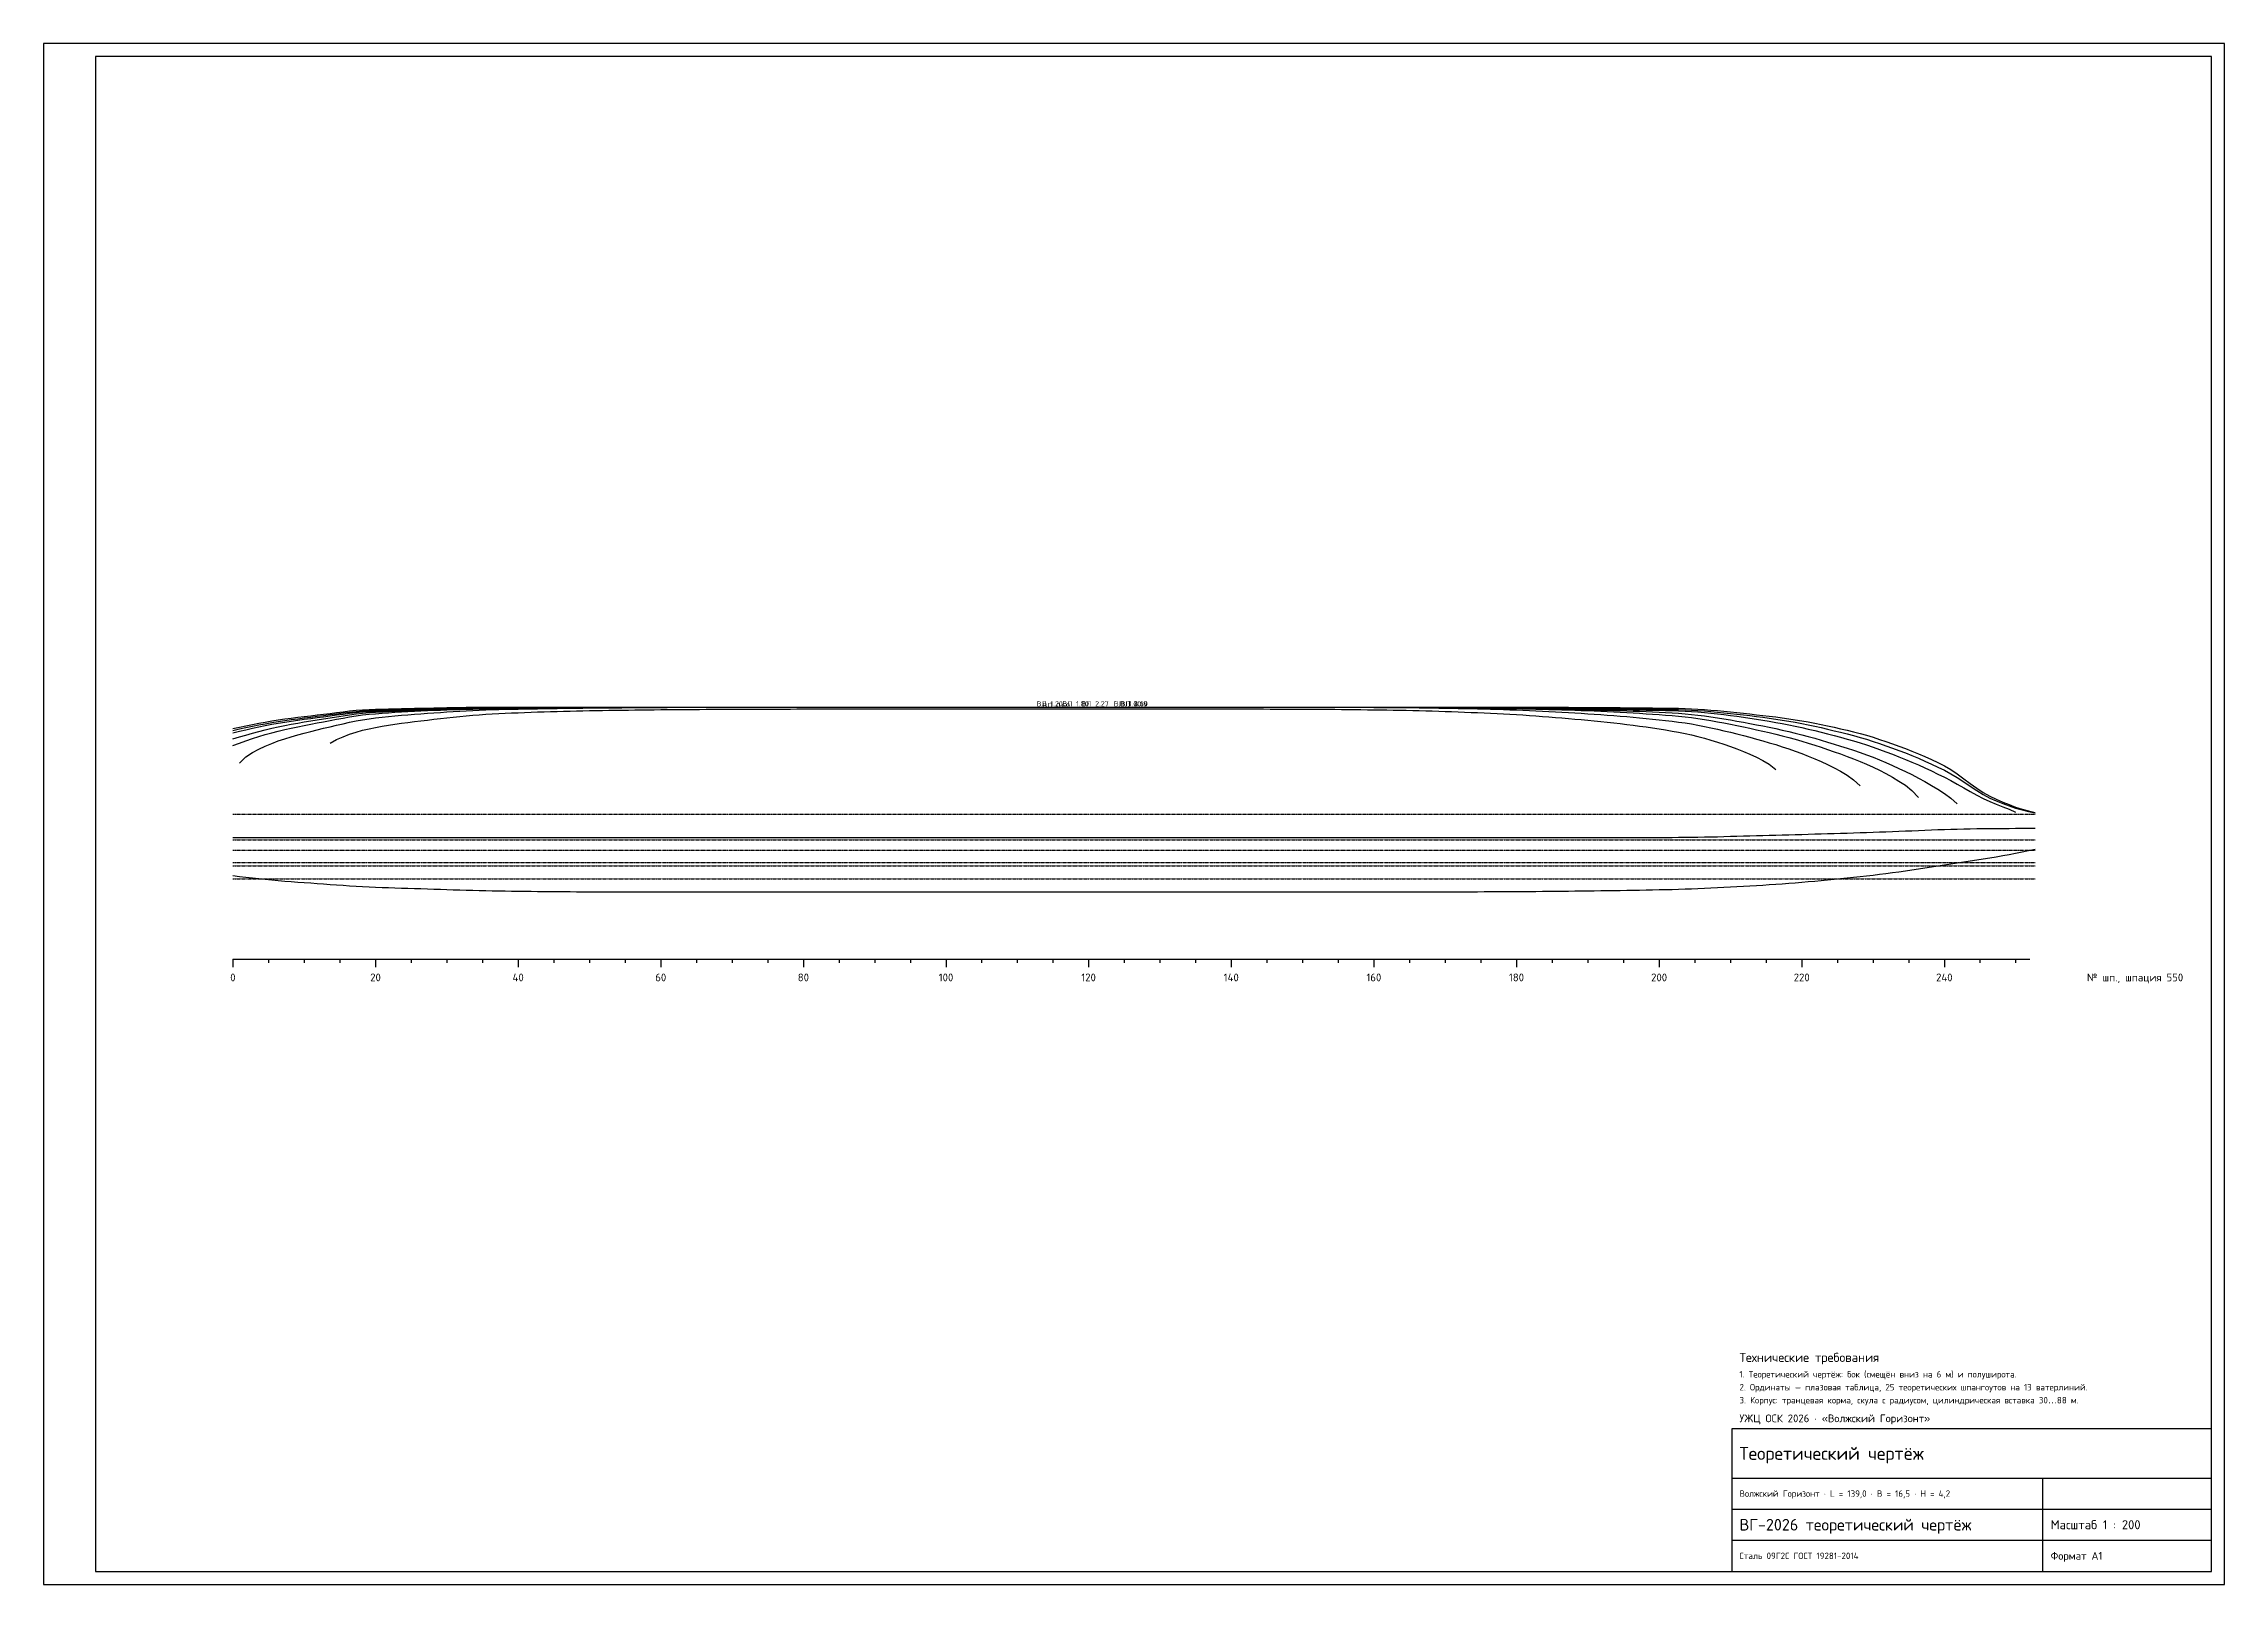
# Model space of a CAD drawing. Header units: millimetres. Extents: x -14600 to 153600, y -59400 to 59400.
import ezdxf
from ezdxf.enums import TextEntityAlignment as Align

# ---------------------------------------------------------------- set-up
doc = ezdxf.new("R2010")
doc.units = ezdxf.units.MM
doc.linetypes.add('CENTER', pattern=[5.08, 3.175, -0.635, 0.635, -0.635])
for name, color, linetype in [('00_РАМКА', 7, 'CONTINUOUS'), ('01_ОБШИВКА', 7, 'CONTINUOUS'), ('07_ОСИ', 2, 'CENTER'), ('08_ТЕКСТ', 7, 'CONTINUOUS'), ('09_РАЗМЕРЫ', 6, 'CONTINUOUS')]:
    doc.layers.add(name, color=color, linetype=linetype)
doc.styles.add('ГОСТ', font='ISOCPEUR.TTF')

msp = doc.modelspace()

# ---------------------------------------------------------------- linework, layer by layer
at = {"layer": '00_РАМКА'}
for p, q in [((115600, -51200), (152600, -51200)), ((139600, -58400), (139600, -51200)), ((115600, -53600), (152600, -53600)), ((115600, -56000), (152600, -56000))]:
    msp.add_line(p, q, dxfattribs=at)
for points in [[(-14600, -59400), (153600, -59400), (153600, 59400), (-14600, 59400)], [(-10600, -58400), (152600, -58400), (152600, 58400), (-10600, 58400)], [(115600, -58400), (152600, -58400), (152600, -47400), (115600, -47400)]]:
    msp.add_lwpolyline(points, close=True, dxfattribs=at)
at = {"layer": '01_ОБШИВКА'}
for points in [[(0, 5269), (500, 5462), (1000, 5642), (1500, 5811), (2000, 5971), (2500, 6120), (3000, 6259), (3500, 6389), (4000, 6510), (4500, 6623), (5000, 6730), (5500, 6832), (6000, 6930), (6500, 7025), (7000, 7118), (7500, 7212), (8000, 7308), (8500, 7402), (9000, 7491), (9500, 7571), (10000, 7639), (10500, 7692), (11000, 7736), (11500, 7777), (12000, 7813), (12500, 7846), (13000, 7876), (13500, 7904), (14000, 7928), (14500, 7952), (15000, 7974), (15500, 7994), (16000, 8013), (16500, 8030), (17000, 8046), (17500, 8060), (18000, 8074), (18500, 8086), (19000, 8098), (19500, 8108), (20000, 8117), (20500, 8124), (21000, 8130), (21500, 8135), (22000, 8140), (22500, 8146), (23000, 8151), (23500, 8156), (24000, 8161), (24500, 8166), (25000, 8171), (25500, 8175), (26000, 8180), (26500, 8184), (27000, 8188), (27500, 8192), (28000, 8195), (28500, 8199), (29000, 8202), (29500, 8206), (30000, 8209), (30500, 8212), (31000, 8215), (31500, 8218), (32000, 8221), (32500, 8224), (33000, 8226), (33500, 8228), (34000, 8230), (34500, 8232), (35000, 8234), (35500, 8235), (36000, 8237), (36500, 8238), (37000, 8239), (37500, 8241), (38000, 8242), (38500, 8243), (39000, 8244), (39500, 8245), (40000, 8246), (40500, 8246), (41000, 8247), (41500, 8247), (42000, 8248), (42500, 8248), (43000, 8248), (43500, 8249), (44000, 8249), (44500, 8249), (45000, 8249), (45500, 8249), (46000, 8250), (46500, 8250), (47000, 8250), (47500, 8250), (48000, 8250), (48500, 8250), (49000, 8250), (49500, 8250), (50000, 8250), (50500, 8250), (51000, 8250), (51500, 8250), (52000, 8250), (52500, 8250), (53000, 8250), (53500, 8250), (54000, 8250), (54500, 8250), (55000, 8250), (55500, 8250), (56000, 8250), (56500, 8250), (57000, 8250), (57500, 8250), (58000, 8250), (58500, 8250), (59000, 8250), (59500, 8250), (60000, 8250), (60500, 8250), (61000, 8250), (61500, 8250), (62000, 8250), (62500, 8250), (63000, 8250), (63500, 8250), (64000, 8250), (64500, 8250), (65000, 8250), (65500, 8250), (66000, 8250), (66500, 8250), (67000, 8250), (67500, 8250), (68000, 8250), (68500, 8250), (69000, 8250), (69500, 8250), (70000, 8250), (70500, 8250), (71000, 8250), (71500, 8250), (72000, 8250), (72500, 8250), (73000, 8250), (73500, 8250), (74000, 8250), (74500, 8250), (75000, 8250), (75500, 8250), (76000, 8250), (76500, 8250), (77000, 8250), (77500, 8250), (78000, 8250), (78500, 8249), (79000, 8249), (79500, 8249), (80000, 8248), (80500, 8248), (81000, 8248), (81500, 8247), (82000, 8247), (82500, 8246), (83000, 8245), (83500, 8245), (84000, 8244), (84500, 8243), (85000, 8242), (85500, 8240), (86000, 8239), (86500, 8237), (87000, 8235), (87500, 8233), (88000, 8230), (88500, 8228), (89000, 8225), (89500, 8223), (90000, 8220), (90500, 8217), (91000, 8214), (91500, 8211), (92000, 8207), (92500, 8203), (93000, 8198), (93500, 8193), (94000, 8188), (94500, 8183), (95000, 8177), (95500, 8172), (96000, 8166), (96500, 8160), (97000, 8154), (97500, 8147), (98000, 8140), (98500, 8132), (99000, 8123), (99500, 8113), (100000, 8103), (100500, 8092), (101000, 8080), (101500, 8067), (102000, 8053), (102500, 8038), (103000, 8023), (103500, 8006), (104000, 7988), (104500, 7970), (105000, 7950), (105500, 7929), (106000, 7906), (106500, 7882), (107000, 7856), (107500, 7829), (108000, 7800), (108500, 7769), (109000, 7736), (109500, 7702), (110000, 7666), (110500, 7627), (111000, 7587), (111500, 7542), (112000, 7490), (112500, 7429), (113000, 7360), (113500, 7284), (114000, 7202), (114500, 7113), (115000, 7020), (115500, 6921), (116000, 6819), (116500, 6714), (117000, 6606), (117500, 6496), (118000, 6385), (118500, 6272), (119000, 6153), (119500, 6028), (120000, 5896), (120500, 5758), (121000, 5614), (121500, 5464), (122000, 5308), (122500, 5146), (123000, 4978), (123500, 4806), (124000, 4627), (124500, 4444), (125000, 4255), (125500, 4057), (126000, 3844), (126500, 3616), (127000, 3373), (127500, 3115), (128000, 2839), (128500, 2543), (129000, 2214), (129500, 1821), (130000, 1273)], [(0, 5783), (500, 5941), (1000, 6090), (1500, 6232), (2000, 6366), (2500, 6492), (3000, 6610), (3500, 6720), (4000, 6823), (4500, 6919), (5000, 7010), (5500, 7096), (6000, 7179), (6500, 7259), (7000, 7338), (7500, 7419), (8000, 7501), (8500, 7582), (9000, 7657), (9500, 7724), (10000, 7780), (10500, 7819), (11000, 7851), (11500, 7878), (12000, 7903), (12500, 7926), (13000, 7947), (13500, 7967), (14000, 7984), (14500, 8000), (15000, 8017), (15500, 8033), (16000, 8048), (16500, 8063), (17000, 8077), (17500, 8091), (18000, 8103), (18500, 8115), (19000, 8125), (19500, 8134), (20000, 8142), (20500, 8148), (21000, 8153), (21500, 8157), (22000, 8162), (22500, 8166), (23000, 8170), (23500, 8174), (24000, 8178), (24500, 8182), (25000, 8186), (25500, 8190), (26000, 8193), (26500, 8197), (27000, 8200), (27500, 8203), (28000, 8206), (28500, 8209), (29000, 8211), (29500, 8214), (30000, 8217), (30500, 8219), (31000, 8222), (31500, 8224), (32000, 8227), (32500, 8229), (33000, 8231), (33500, 8232), (34000, 8234), (34500, 8236), (35000, 8237), (35500, 8238), (36000, 8239), (36500, 8240), (37000, 8241), (37500, 8242), (38000, 8243), (38500, 8244), (39000, 8245), (39500, 8246), (40000, 8246), (40500, 8247), (41000, 8248), (41500, 8248), (42000, 8248), (42500, 8248), (43000, 8249), (43500, 8249), (44000, 8249), (44500, 8249), (45000, 8249), (45500, 8250), (46000, 8250), (46500, 8250), (47000, 8250), (47500, 8250), (48000, 8250), (48500, 8250), (49000, 8250), (49500, 8250), (50000, 8250), (50500, 8250), (51000, 8250), (51500, 8250), (52000, 8250), (52500, 8250), (53000, 8250), (53500, 8250), (54000, 8250), (54500, 8250), (55000, 8250), (55500, 8250), (56000, 8250), (56500, 8250), (57000, 8250), (57500, 8250), (58000, 8250), (58500, 8250), (59000, 8250), (59500, 8250), (60000, 8250), (60500, 8250), (61000, 8250), (61500, 8250), (62000, 8250), (62500, 8250), (63000, 8250), (63500, 8250), (64000, 8250), (64500, 8250), (65000, 8250), (65500, 8250), (66000, 8250), (66500, 8250), (67000, 8250), (67500, 8250), (68000, 8250), (68500, 8250), (69000, 8250), (69500, 8250), (70000, 8250), (70500, 8250), (71000, 8250), (71500, 8250), (72000, 8250), (72500, 8250), (73000, 8250), (73500, 8250), (74000, 8250), (74500, 8250), (75000, 8250), (75500, 8250), (76000, 8250), (76500, 8250), (77000, 8250), (77500, 8250), (78000, 8250), (78500, 8250), (79000, 8249), (79500, 8249), (80000, 8249), (80500, 8248), (81000, 8248), (81500, 8248), (82000, 8247), (82500, 8247), (83000, 8246), (83500, 8246), (84000, 8245), (84500, 8244), (85000, 8243), (85500, 8242), (86000, 8241), (86500, 8239), (87000, 8238), (87500, 8236), (88000, 8234), (88500, 8232), (89000, 8230), (89500, 8228), (90000, 8226), (90500, 8224), (91000, 8221), (91500, 8218), (92000, 8215), (92500, 8212), (93000, 8208), (93500, 8204), (94000, 8200), (94500, 8196), (95000, 8192), (95500, 8187), (96000, 8182), (96500, 8177), (97000, 8172), (97500, 8167), (98000, 8161), (98500, 8155), (99000, 8147), (99500, 8139), (100000, 8130), (100500, 8121), (101000, 8111), (101500, 8101), (102000, 8090), (102500, 8079), (103000, 8068), (103500, 8057), (104000, 8046), (104500, 8035), (105000, 8023), (105500, 8011), (106000, 7999), (106500, 7986), (107000, 7971), (107500, 7955), (108000, 7938), (108500, 7919), (109000, 7898), (109500, 7876), (110000, 7852), (110500, 7826), (111000, 7798), (111500, 7766), (112000, 7726), (112500, 7678), (113000, 7623), (113500, 7560), (114000, 7491), (114500, 7417), (115000, 7337), (115500, 7252), (116000, 7164), (116500, 7073), (117000, 6979), (117500, 6883), (118000, 6787), (118500, 6689), (119000, 6584), (119500, 6474), (120000, 6358), (120500, 6236), (121000, 6109), (121500, 5976), (122000, 5839), (122500, 5696), (123000, 5549), (123500, 5397), (124000, 5241), (124500, 5082), (125000, 4918), (125500, 4748), (126000, 4567), (126500, 4374), (127000, 4172), (127500, 3961), (128000, 3743), (128500, 3519), (129000, 3286), (129500, 3038), (130000, 2775), (130500, 2499), (131000, 2209), (131500, 1905), (132000, 1584), (132500, 1228), (133000, 776)], [(0, 6253), (500, 6379), (1000, 6500), (1500, 6614), (2000, 6722), (2500, 6823), (3000, 6917), (3500, 7004), (4000, 7085), (4500, 7160), (5000, 7232), (5500, 7301), (6000, 7368), (6500, 7433), (7000, 7498), (7500, 7566), (8000, 7637), (8500, 7708), (9000, 7774), (9500, 7832), (10000, 7880), (10500, 7913), (11000, 7938), (11500, 7961), (12000, 7982), (12500, 8000), (13000, 8017), (13500, 8033), (14000, 8047), (14500, 8061), (15000, 8075), (15500, 8089), (16000, 8102), (16500, 8115), (17000, 8127), (17500, 8139), (18000, 8150), (18500, 8160), (19000, 8168), (19500, 8176), (20000, 8182), (20500, 8187), (21000, 8190), (21500, 8192), (22000, 8195), (22500, 8198), (23000, 8200), (23500, 8203), (24000, 8205), (24500, 8208), (25000, 8210), (25500, 8213), (26000, 8215), (26500, 8217), (27000, 8219), (27500, 8221), (28000, 8223), (28500, 8224), (29000, 8226), (29500, 8228), (30000, 8229), (30500, 8231), (31000, 8233), (31500, 8234), (32000, 8235), (32500, 8237), (33000, 8238), (33500, 8239), (34000, 8240), (34500, 8241), (35000, 8242), (35500, 8243), (36000, 8243), (36500, 8244), (37000, 8245), (37500, 8245), (38000, 8246), (38500, 8246), (39000, 8247), (39500, 8247), (40000, 8248), (40500, 8248), (41000, 8248), (41500, 8249), (42000, 8249), (42500, 8249), (43000, 8249), (43500, 8249), (44000, 8249), (44500, 8249), (45000, 8250), (45500, 8250), (46000, 8250), (46500, 8250), (47000, 8250), (47500, 8250), (48000, 8250), (48500, 8250), (49000, 8250), (49500, 8250), (50000, 8250), (50500, 8250), (51000, 8250), (51500, 8250), (52000, 8250), (52500, 8250), (53000, 8250), (53500, 8250), (54000, 8250), (54500, 8250), (55000, 8250), (55500, 8250), (56000, 8250), (56500, 8250), (57000, 8250), (57500, 8250), (58000, 8250), (58500, 8250), (59000, 8250), (59500, 8250), (60000, 8250), (60500, 8250), (61000, 8250), (61500, 8250), (62000, 8250), (62500, 8250), (63000, 8250), (63500, 8250), (64000, 8250), (64500, 8250), (65000, 8250), (65500, 8250), (66000, 8250), (66500, 8250), (67000, 8250), (67500, 8250), (68000, 8250), (68500, 8250), (69000, 8250), (69500, 8250), (70000, 8250), (70500, 8250), (71000, 8250), (71500, 8250), (72000, 8250), (72500, 8250), (73000, 8250), (73500, 8250), (74000, 8250), (74500, 8250), (75000, 8250), (75500, 8250), (76000, 8250), (76500, 8250), (77000, 8250), (77500, 8250), (78000, 8250), (78500, 8250), (79000, 8250), (79500, 8249), (80000, 8249), (80500, 8249), (81000, 8249), (81500, 8249), (82000, 8248), (82500, 8248), (83000, 8248), (83500, 8247), (84000, 8247), (84500, 8247), (85000, 8246), (85500, 8245), (86000, 8244), (86500, 8243), (87000, 8242), (87500, 8241), (88000, 8240), (88500, 8239), (89000, 8238), (89500, 8236), (90000, 8235), (90500, 8234), (91000, 8232), (91500, 8230), (92000, 8228), (92500, 8226), (93000, 8224), (93500, 8222), (94000, 8219), (94500, 8217), (95000, 8214), (95500, 8211), (96000, 8208), (96500, 8205), (97000, 8202), (97500, 8199), (98000, 8195), (98500, 8190), (99000, 8185), (99500, 8179), (100000, 8173), (100500, 8166), (101000, 8159), (101500, 8152), (102000, 8144), (102500, 8137), (103000, 8129), (103500, 8121), (104000, 8113), (104500, 8105), (105000, 8096), (105500, 8088), (106000, 8079), (106500, 8069), (107000, 8060), (107500, 8050), (108000, 8039), (108500, 8029), (109000, 8017), (109500, 8006), (110000, 7994), (110500, 7982), (111000, 7969), (111500, 7955), (112000, 7934), (112500, 7906), (113000, 7871), (113500, 7828), (114000, 7779), (114500, 7725), (115000, 7664), (115500, 7600), (116000, 7531), (116500, 7459), (117000, 7384), (117500, 7307), (118000, 7229), (118500, 7149), (119000, 7063), (119500, 6972), (120000, 6875), (120500, 6772), (121000, 6664), (121500, 6550), (122000, 6432), (122500, 6309), (123000, 6182), (123500, 6051), (124000, 5916), (124500, 5777), (125000, 5635), (125500, 5488), (126000, 5329), (126500, 5160), (127000, 4983), (127500, 4798), (128000, 4608), (128500, 4414), (129000, 4213), (129500, 4003), (130000, 3784), (130500, 3557), (131000, 3323), (131500, 3084), (132000, 2842), (132500, 2586), (133000, 2308), (133500, 2017), (134000, 1725), (134500, 1443), (135000, 1183), (135500, 956), (136000, 756), (136500, 565), (137000, 378), (137500, 152)], [(0, 6451), (500, 6561), (1000, 6668), (1500, 6770), (2000, 6868), (2500, 6961), (3000, 7048), (3500, 7130), (4000, 7207), (4500, 7279), (5000, 7347), (5500, 7413), (6000, 7476), (6500, 7538), (7000, 7599), (7500, 7664), (8000, 7731), (8500, 7797), (9000, 7860), (9500, 7915), (10000, 7959), (10500, 7989), (11000, 8010), (11500, 8029), (12000, 8046), (12500, 8061), (13000, 8074), (13500, 8087), (14000, 8098), (14500, 8110), (15000, 8122), (15500, 8134), (16000, 8146), (16500, 8157), (17000, 8168), (17500, 8178), (18000, 8188), (18500, 8196), (19000, 8204), (19500, 8210), (20000, 8215), (20500, 8218), (21000, 8220), (21500, 8221), (22000, 8223), (22500, 8224), (23000, 8225), (23500, 8226), (24000, 8228), (24500, 8229), (25000, 8230), (25500, 8231), (26000, 8232), (26500, 8233), (27000, 8234), (27500, 8235), (28000, 8236), (28500, 8237), (29000, 8238), (29500, 8239), (30000, 8240), (30500, 8241), (31000, 8241), (31500, 8242), (32000, 8243), (32500, 8243), (33000, 8244), (33500, 8245), (34000, 8245), (34500, 8246), (35000, 8246), (35500, 8246), (36000, 8247), (36500, 8247), (37000, 8247), (37500, 8248), (38000, 8248), (38500, 8248), (39000, 8248), (39500, 8249), (40000, 8249), (40500, 8249), (41000, 8249), (41500, 8249), (42000, 8249), (42500, 8249), (43000, 8250), (43500, 8250), (44000, 8250), (44500, 8250), (45000, 8250), (45500, 8250), (46000, 8250), (46500, 8250), (47000, 8250), (47500, 8250), (48000, 8250), (48500, 8250), (49000, 8250), (49500, 8250), (50000, 8250), (50500, 8250), (51000, 8250), (51500, 8250), (52000, 8250), (52500, 8250), (53000, 8250), (53500, 8250), (54000, 8250), (54500, 8250), (55000, 8250), (55500, 8250), (56000, 8250), (56500, 8250), (57000, 8250), (57500, 8250), (58000, 8250), (58500, 8250), (59000, 8250), (59500, 8250), (60000, 8250), (60500, 8250), (61000, 8250), (61500, 8250), (62000, 8250), (62500, 8250), (63000, 8250), (63500, 8250), (64000, 8250), (64500, 8250), (65000, 8250), (65500, 8250), (66000, 8250), (66500, 8250), (67000, 8250), (67500, 8250), (68000, 8250), (68500, 8250), (69000, 8250), (69500, 8250), (70000, 8250), (70500, 8250), (71000, 8250), (71500, 8250), (72000, 8250), (72500, 8250), (73000, 8250), (73500, 8250), (74000, 8250), (74500, 8250), (75000, 8250), (75500, 8250), (76000, 8250), (76500, 8250), (77000, 8250), (77500, 8250), (78000, 8250), (78500, 8250), (79000, 8250), (79500, 8250), (80000, 8250), (80500, 8250), (81000, 8249), (81500, 8249), (82000, 8249), (82500, 8249), (83000, 8249), (83500, 8249), (84000, 8249), (84500, 8248), (85000, 8248), (85500, 8248), (86000, 8247), (86500, 8247), (87000, 8246), (87500, 8246), (88000, 8245), (88500, 8244), (89000, 8244), (89500, 8243), (90000, 8243), (90500, 8242), (91000, 8241), (91500, 8240), (92000, 8239), (92500, 8238), (93000, 8237), (93500, 8236), (94000, 8235), (94500, 8233), (95000, 8232), (95500, 8230), (96000, 8229), (96500, 8227), (97000, 8226), (97500, 8224), (98000, 8222), (98500, 8219), (99000, 8216), (99500, 8213), (100000, 8208), (100500, 8204), (101000, 8199), (101500, 8194), (102000, 8189), (102500, 8184), (103000, 8178), (103500, 8173), (104000, 8167), (104500, 8162), (105000, 8156), (105500, 8150), (106000, 8144), (106500, 8138), (107000, 8131), (107500, 8125), (108000, 8117), (108500, 8110), (109000, 8102), (109500, 8093), (110000, 8084), (110500, 8075), (111000, 8065), (111500, 8053), (112000, 8034), (112500, 8010), (113000, 7979), (113500, 7944), (114000, 7903), (114500, 7858), (115000, 7810), (115500, 7759), (116000, 7705), (116500, 7648), (117000, 7588), (117500, 7525), (118000, 7461), (118500, 7395), (119000, 7322), (119500, 7244), (120000, 7160), (120500, 7070), (121000, 6974), (121500, 6874), (122000, 6768), (122500, 6657), (123000, 6543), (123500, 6423), (124000, 6300), (124500, 6173), (125000, 6043), (125500, 5907), (126000, 5759), (126500, 5601), (127000, 5434), (127500, 5260), (128000, 5080), (128500, 4894), (129000, 4704), (129500, 4504), (130000, 4295), (130500, 4076), (131000, 3850), (131500, 3615), (132000, 3372), (132500, 3108), (133000, 2808), (133500, 2483), (134000, 2148), (134500, 1814), (135000, 1499), (135500, 1232), (136000, 1008), (136500, 803), (137000, 617), (137500, 452), (138000, 310), (138500, 191), (139000, 98)], [(0, 6598), (500, 6705), (1000, 6808), (1500, 6907), (2000, 7001), (2500, 7091), (3000, 7175), (3500, 7254), (4000, 7327), (4500, 7395), (5000, 7460), (5500, 7522), (6000, 7582), (6500, 7640), (7000, 7698), (7500, 7759), (8000, 7823), (8500, 7886), (9000, 7945), (9500, 7996), (10000, 8037), (10500, 8063), (11000, 8081), (11500, 8096), (12000, 8109), (12500, 8120), (13000, 8130), (13500, 8140), (14000, 8149), (14500, 8159), (15000, 8169), (15500, 8179), (16000, 8189), (16500, 8199), (17000, 8208), (17500, 8217), (18000, 8225), (18500, 8232), (19000, 8238), (19500, 8243), (20000, 8247), (20500, 8249), (21000, 8249), (21500, 8250), (22000, 8250), (22500, 8250), (23000, 8250), (23500, 8250), (24000, 8250), (24500, 8250), (25000, 8250), (25500, 8250), (26000, 8250), (26500, 8250), (27000, 8250), (27500, 8250), (28000, 8250), (28500, 8250), (29000, 8250), (29500, 8250), (30000, 8250), (30500, 8250), (31000, 8250), (31500, 8250), (32000, 8250), (32500, 8250), (33000, 8250), (33500, 8250), (34000, 8250), (34500, 8250), (35000, 8250), (35500, 8250), (36000, 8250), (36500, 8250), (37000, 8250), (37500, 8250), (38000, 8250), (38500, 8250), (39000, 8250), (39500, 8250), (40000, 8250), (40500, 8250), (41000, 8250), (41500, 8250), (42000, 8250), (42500, 8250), (43000, 8250), (43500, 8250), (44000, 8250), (44500, 8250), (45000, 8250), (45500, 8250), (46000, 8250), (46500, 8250), (47000, 8250), (47500, 8250), (48000, 8250), (48500, 8250), (49000, 8250), (49500, 8250), (50000, 8250), (50500, 8250), (51000, 8250), (51500, 8250), (52000, 8250), (52500, 8250), (53000, 8250), (53500, 8250), (54000, 8250), (54500, 8250), (55000, 8250), (55500, 8250), (56000, 8250), (56500, 8250), (57000, 8250), (57500, 8250), (58000, 8250), (58500, 8250), (59000, 8250), (59500, 8250), (60000, 8250), (60500, 8250), (61000, 8250), (61500, 8250), (62000, 8250), (62500, 8250), (63000, 8250), (63500, 8250), (64000, 8250), (64500, 8250), (65000, 8250), (65500, 8250), (66000, 8250), (66500, 8250), (67000, 8250), (67500, 8250), (68000, 8250), (68500, 8250), (69000, 8250), (69500, 8250), (70000, 8250), (70500, 8250), (71000, 8250), (71500, 8250), (72000, 8250), (72500, 8250), (73000, 8250), (73500, 8250), (74000, 8250), (74500, 8250), (75000, 8250), (75500, 8250), (76000, 8250), (76500, 8250), (77000, 8250), (77500, 8250), (78000, 8250), (78500, 8250), (79000, 8250), (79500, 8250), (80000, 8250), (80500, 8250), (81000, 8250), (81500, 8250), (82000, 8250), (82500, 8250), (83000, 8250), (83500, 8250), (84000, 8250), (84500, 8250), (85000, 8250), (85500, 8250), (86000, 8250), (86500, 8250), (87000, 8250), (87500, 8250), (88000, 8250), (88500, 8250), (89000, 8250), (89500, 8250), (90000, 8250), (90500, 8250), (91000, 8250), (91500, 8250), (92000, 8250), (92500, 8250), (93000, 8250), (93500, 8250), (94000, 8250), (94500, 8250), (95000, 8250), (95500, 8250), (96000, 8250), (96500, 8250), (97000, 8250), (97500, 8250), (98000, 8249), (98500, 8248), (99000, 8247), (99500, 8245), (100000, 8243), (100500, 8241), (101000, 8238), (101500, 8236), (102000, 8233), (102500, 8230), (103000, 8227), (103500, 8224), (104000, 8221), (104500, 8218), (105000, 8215), (105500, 8212), (106000, 8209), (106500, 8205), (107000, 8202), (107500, 8198), (108000, 8194), (108500, 8189), (109000, 8184), (109500, 8179), (110000, 8173), (110500, 8166), (111000, 8159), (111500, 8149), (112000, 8133), (112500, 8111), (113000, 8083), (113500, 8050), (114000, 8012), (114500, 7969), (115000, 7923), (115500, 7874), (116000, 7823), (116500, 7769), (117000, 7714), (117500, 7658), (118000, 7602), (118500, 7545), (119000, 7484), (119500, 7417), (120000, 7345), (120500, 7267), (121000, 7183), (121500, 7094), (122000, 6999), (122500, 6899), (123000, 6795), (123500, 6685), (124000, 6572), (124500, 6455), (125000, 6334), (125500, 6206), (126000, 6066), (126500, 5916), (127000, 5756), (127500, 5587), (128000, 5412), (128500, 5232), (129000, 5045), (129500, 4849), (130000, 4643), (130500, 4427), (131000, 4199), (131500, 3959), (132000, 3707), (132500, 3424), (133000, 3091), (133500, 2724), (134000, 2350), (134500, 1987), (135000, 1657), (135500, 1379), (136000, 1144), (136500, 924), (137000, 721), (137500, 537), (138000, 374), (138500, 233), (139000, 117)], [(500, 3922), (1000, 4420), (1500, 4745), (2000, 5011), (2500, 5242), (3000, 5448), (3500, 5633), (4000, 5801), (4500, 5955), (5000, 6098), (5500, 6233), (6000, 6362), (6500, 6485), (7000, 6606), (7500, 6727), (8000, 6848), (8500, 6965), (9000, 7076), (9500, 7178), (10000, 7267), (10500, 7340), (11000, 7403), (11500, 7461), (12000, 7514), (12500, 7562), (13000, 7608), (13500, 7650), (14000, 7691), (14500, 7729), (15000, 7767), (15500, 7804), (16000, 7839), (16500, 7873), (17000, 7905), (17500, 7934), (18000, 7961), (18500, 7986), (19000, 8009), (19500, 8028), (20000, 8046), (20500, 8060), (21000, 8072), (21500, 8083), (22000, 8093), (22500, 8103), (23000, 8112), (23500, 8121), (24000, 8129), (24500, 8137), (25000, 8145), (25500, 8152), (26000, 8158), (26500, 8164), (27000, 8170), (27500, 8175), (28000, 8180), (28500, 8185), (29000, 8189), (29500, 8194), (30000, 8198), (30500, 8202), (31000, 8206), (31500, 8210), (32000, 8213), (32500, 8217), (33000, 8220), (33500, 8223), (34000, 8225), (34500, 8228), (35000, 8229), (35500, 8231), (36000, 8233), (36500, 8235), (37000, 8237), (37500, 8238), (38000, 8240), (38500, 8241), (39000, 8242), (39500, 8244), (40000, 8245), (40500, 8245), (41000, 8246), (41500, 8247), (42000, 8247), (42500, 8247), (43000, 8248), (43500, 8248), (44000, 8248), (44500, 8249), (45000, 8249), (45500, 8249), (46000, 8249), (46500, 8250), (47000, 8250), (47500, 8250), (48000, 8250), (48500, 8250), (49000, 8250), (49500, 8250), (50000, 8250), (50500, 8250), (51000, 8250), (51500, 8250), (52000, 8250), (52500, 8250), (53000, 8250), (53500, 8250), (54000, 8250), (54500, 8250), (55000, 8250), (55500, 8250), (56000, 8250), (56500, 8250), (57000, 8250), (57500, 8250), (58000, 8250), (58500, 8250), (59000, 8250), (59500, 8250), (60000, 8250), (60500, 8250), (61000, 8250), (61500, 8250), (62000, 8250), (62500, 8250), (63000, 8250), (63500, 8250), (64000, 8250), (64500, 8250), (65000, 8250), (65500, 8250), (66000, 8250), (66500, 8250), (67000, 8250), (67500, 8250), (68000, 8250), (68500, 8250), (69000, 8250), (69500, 8250), (70000, 8250), (70500, 8250), (71000, 8250), (71500, 8250), (72000, 8250), (72500, 8250), (73000, 8250), (73500, 8250), (74000, 8250), (74500, 8250), (75000, 8250), (75500, 8250), (76000, 8250), (76500, 8250), (77000, 8250), (77500, 8250), (78000, 8250), (78500, 8249), (79000, 8249), (79500, 8249), (80000, 8248), (80500, 8248), (81000, 8247), (81500, 8246), (82000, 8246), (82500, 8245), (83000, 8244), (83500, 8244), (84000, 8243), (84500, 8241), (85000, 8240), (85500, 8238), (86000, 8236), (86500, 8233), (87000, 8230), (87500, 8227), (88000, 8224), (88500, 8221), (89000, 8217), (89500, 8213), (90000, 8209), (90500, 8205), (91000, 8200), (91500, 8194), (92000, 8188), (92500, 8181), (93000, 8173), (93500, 8164), (94000, 8155), (94500, 8145), (95000, 8135), (95500, 8124), (96000, 8112), (96500, 8099), (97000, 8087), (97500, 8073), (98000, 8058), (98500, 8041), (99000, 8023), (99500, 8003), (100000, 7981), (100500, 7959), (101000, 7934), (101500, 7909), (102000, 7882), (102500, 7854), (103000, 7825), (103500, 7795), (104000, 7764), (104500, 7733), (105000, 7700), (105500, 7665), (106000, 7628), (106500, 7590), (107000, 7550), (107500, 7508), (108000, 7464), (108500, 7418), (109000, 7370), (109500, 7320), (110000, 7267), (110500, 7211), (111000, 7153), (111500, 7091), (112000, 7020), (112500, 6940), (113000, 6851), (113500, 6754), (114000, 6651), (114500, 6540), (115000, 6424), (115500, 6302), (116000, 6176), (116500, 6046), (117000, 5912), (117500, 5776), (118000, 5639), (118500, 5498), (119000, 5349), (119500, 5191), (120000, 5025), (120500, 4849), (121000, 4664), (121500, 4469), (122000, 4263), (122500, 4044), (123000, 3812), (123500, 3562), (124000, 3292), (124500, 2991), (125000, 2643), (125500, 2175)], [(7500, 5451), (8000, 5733), (8500, 5957), (9000, 6149), (9500, 6315), (10000, 6457), (10500, 6575), (11000, 6675), (11500, 6765), (12000, 6847), (12500, 6923), (13000, 6993), (13500, 7060), (14000, 7123), (14500, 7185), (15000, 7246), (15500, 7306), (16000, 7363), (16500, 7419), (17000, 7471), (17500, 7521), (18000, 7567), (18500, 7610), (19000, 7649), (19500, 7685), (20000, 7717), (20500, 7744), (21000, 7767), (21500, 7789), (22000, 7810), (22500, 7830), (23000, 7848), (23500, 7866), (24000, 7883), (24500, 7899), (25000, 7914), (25500, 7928), (26000, 7940), (26500, 7952), (27000, 7963), (27500, 7972), (28000, 7981), (28500, 7989), (29000, 7996), (29500, 8004), (30000, 8011), (30500, 8018), (31000, 8025), (31500, 8031), (32000, 8037), (32500, 8042), (33000, 8047), (33500, 8051), (34000, 8056), (34500, 8059), (35000, 8062), (35500, 8065), (36000, 8068), (36500, 8071), (37000, 8073), (37500, 8075), (38000, 8078), (38500, 8080), (39000, 8082), (39500, 8083), (40000, 8085), (40500, 8087), (41000, 8089), (41500, 8090), (42000, 8092), (42500, 8093), (43000, 8095), (43500, 8097), (44000, 8099), (44500, 8100), (45000, 8102), (45500, 8104), (46000, 8105), (46500, 8107), (47000, 8108), (47500, 8109), (48000, 8110), (48500, 8110), (49000, 8111), (49500, 8111), (50000, 8111), (50500, 8111), (51000, 8111), (51500, 8112), (52000, 8112), (52500, 8112), (53000, 8112), (53500, 8112), (54000, 8112), (54500, 8112), (55000, 8113), (55500, 8113), (56000, 8113), (56500, 8113), (57000, 8113), (57500, 8113), (58000, 8114), (58500, 8114), (59000, 8114), (59500, 8114), (60000, 8114), (60500, 8114), (61000, 8115), (61500, 8115), (62000, 8115), (62500, 8115), (63000, 8115), (63500, 8116), (64000, 8116), (64500, 8116), (65000, 8116), (65500, 8117), (66000, 8117), (66500, 8117), (67000, 8117), (67500, 8118), (68000, 8118), (68500, 8118), (69000, 8118), (69500, 8118), (70000, 8118), (70500, 8117), (71000, 8117), (71500, 8116), (72000, 8115), (72500, 8114), (73000, 8113), (73500, 8111), (74000, 8110), (74500, 8108), (75000, 8107), (75500, 8106), (76000, 8104), (76500, 8103), (77000, 8102), (77500, 8101), (78000, 8100), (78500, 8099), (79000, 8098), (79500, 8097), (80000, 8096), (80500, 8094), (81000, 8093), (81500, 8091), (82000, 8090), (82500, 8088), (83000, 8086), (83500, 8083), (84000, 8081), (84500, 8077), (85000, 8073), (85500, 8068), (86000, 8063), (86500, 8057), (87000, 8051), (87500, 8044), (88000, 8036), (88500, 8028), (89000, 8020), (89500, 8012), (90000, 8003), (90500, 7994), (91000, 7984), (91500, 7972), (92000, 7959), (92500, 7945), (93000, 7930), (93500, 7913), (94000, 7896), (94500, 7877), (95000, 7858), (95500, 7838), (96000, 7817), (96500, 7795), (97000, 7773), (97500, 7750), (98000, 7725), (98500, 7698), (99000, 7668), (99500, 7637), (100000, 7603), (100500, 7568), (101000, 7530), (101500, 7491), (102000, 7451), (102500, 7409), (103000, 7366), (103500, 7322), (104000, 7276), (104500, 7230), (105000, 7181), (105500, 7131), (106000, 7078), (106500, 7023), (107000, 6966), (107500, 6906), (108000, 6843), (108500, 6777), (109000, 6709), (109500, 6637), (110000, 6561), (110500, 6482), (111000, 6399), (111500, 6311), (112000, 6211), (112500, 6099), (113000, 5977), (113500, 5843), (114000, 5699), (114500, 5544), (115000, 5379), (115500, 5204), (116000, 5017), (116500, 4819), (117000, 4607), (117500, 4378), (118000, 4127), (118500, 3834), (119000, 3420)], [(0, -1800), (500, -1800), (1000, -1800), (1500, -1800), (2000, -1800), (2500, -1800), (3000, -1800), (3500, -1800), (4000, -1800), (4500, -1800), (5000, -1800), (5500, -1800), (6000, -1800), (6500, -1800), (7000, -1800), (7500, -1800), (8000, -1800), (8500, -1800), (9000, -1800), (9500, -1800), (10000, -1800), (10500, -1800), (11000, -1800), (11500, -1800), (12000, -1800), (12500, -1800), (13000, -1800), (13500, -1800), (14000, -1800), (14500, -1800), (15000, -1800), (15500, -1800), (16000, -1800), (16500, -1800), (17000, -1800), (17500, -1800), (18000, -1800), (18500, -1800), (19000, -1800), (19500, -1800), (20000, -1800), (20500, -1800), (21000, -1800), (21500, -1800), (22000, -1800), (22500, -1800), (23000, -1800), (23500, -1800), (24000, -1800), (24500, -1800), (25000, -1800), (25500, -1800), (26000, -1800), (26500, -1800), (27000, -1800), (27500, -1800), (28000, -1800), (28500, -1800), (29000, -1800), (29500, -1800), (30000, -1800), (30500, -1800), (31000, -1800), (31500, -1800), (32000, -1800), (32500, -1800), (33000, -1800), (33500, -1800), (34000, -1800), (34500, -1800), (35000, -1800), (35500, -1800), (36000, -1800), (36500, -1800), (37000, -1800), (37500, -1800), (38000, -1800), (38500, -1800), (39000, -1800), (39500, -1800), (40000, -1800), (40500, -1800), (41000, -1800), (41500, -1800), (42000, -1800), (42500, -1800), (43000, -1800), (43500, -1800), (44000, -1800), (44500, -1800), (45000, -1800), (45500, -1800), (46000, -1800), (46500, -1800), (47000, -1800), (47500, -1800), (48000, -1800), (48500, -1800), (49000, -1800), (49500, -1800), (50000, -1800), (50500, -1800), (51000, -1800), (51500, -1800), (52000, -1800), (52500, -1800), (53000, -1800), (53500, -1800), (54000, -1800), (54500, -1800), (55000, -1800), (55500, -1800), (56000, -1800), (56500, -1800), (57000, -1800), (57500, -1800), (58000, -1800), (58500, -1800), (59000, -1800), (59500, -1800), (60000, -1800), (60500, -1800), (61000, -1800), (61500, -1800), (62000, -1800), (62500, -1800), (63000, -1800), (63500, -1800), (64000, -1800), (64500, -1800), (65000, -1800), (65500, -1800), (66000, -1800), (66500, -1800), (67000, -1800), (67500, -1800), (68000, -1800), (68500, -1800), (69000, -1800), (69500, -1800), (70000, -1800), (70500, -1800), (71000, -1800), (71500, -1800), (72000, -1800), (72500, -1800), (73000, -1800), (73500, -1800), (74000, -1800), (74500, -1800), (75000, -1800), (75500, -1800), (76000, -1800), (76500, -1800), (77000, -1800), (77500, -1800), (78000, -1800), (78500, -1800), (79000, -1800), (79500, -1800), (80000, -1800), (80500, -1800), (81000, -1800), (81500, -1800), (82000, -1800), (82500, -1800), (83000, -1800), (83500, -1800), (84000, -1800), (84500, -1800), (85000, -1800), (85500, -1800), (86000, -1800), (86500, -1800), (87000, -1800), (87500, -1800), (88000, -1800), (88500, -1800), (89000, -1800), (89500, -1800), (90000, -1800), (90500, -1800), (91000, -1800), (91500, -1800), (92000, -1800), (92500, -1800), (93000, -1800), (93500, -1800), (94000, -1800), (94500, -1800), (95000, -1800), (95500, -1800), (96000, -1800), (96500, -1800), (97000, -1800), (97500, -1800), (98000, -1800), (98500, -1800), (99000, -1800), (99500, -1800), (100000, -1800), (100500, -1800), (101000, -1800), (101500, -1800), (102000, -1800), (102500, -1800), (103000, -1800), (103500, -1800), (104000, -1800), (104500, -1800), (105000, -1800), (105500, -1800), (106000, -1800), (106500, -1800), (107000, -1800), (107500, -1800), (108000, -1800), (108500, -1800), (109000, -1800), (109500, -1800), (110000, -1800), (110500, -1800), (111000, -1800), (111500, -1799), (112000, -1796), (112500, -1791), (113000, -1783), (113500, -1773), (114000, -1762), (114500, -1749), (115000, -1736), (115500, -1721), (116000, -1707), (116500, -1692), (117000, -1677), (117500, -1663), (118000, -1650), (118500, -1637), (119000, -1624), (119500, -1611), (120000, -1598), (120500, -1584), (121000, -1570), (121500, -1556), (122000, -1541), (122500, -1527), (123000, -1512), (123500, -1497), (124000, -1481), (124500, -1466), (125000, -1450), (125500, -1434), (126000, -1418), (126500, -1401), (127000, -1384), (127500, -1366), (128000, -1348), (128500, -1330), (129000, -1310), (129500, -1289), (130000, -1268), (130500, -1246), (131000, -1225), (131500, -1206), (132000, -1190), (132500, -1177), (133000, -1163), (133500, -1151), (134000, -1139), (134500, -1129), (135000, -1122), (135500, -1116), (136000, -1113), (136500, -1109), (137000, -1106), (137500, -1104), (138000, -1102), (138500, -1100), (139000, -1100)], [(0, -4750), (500, -4811), (1000, -4870), (1500, -4926), (2000, -4980), (2500, -5032), (3000, -5080), (3500, -5126), (4000, -5169), (4500, -5209), (5000, -5248), (5500, -5285), (6000, -5320), (6500, -5355), (7000, -5391), (7500, -5426), (8000, -5463), (8500, -5499), (9000, -5533), (9500, -5565), (10000, -5594), (10500, -5618), (11000, -5640), (11500, -5659), (12000, -5677), (12500, -5693), (13000, -5709), (13500, -5724), (14000, -5740), (14500, -5756), (15000, -5773), (15500, -5790), (16000, -5806), (16500, -5823), (17000, -5839), (17500, -5855), (18000, -5870), (18500, -5884), (19000, -5897), (19500, -5909), (20000, -5919), (20500, -5928), (21000, -5935), (21500, -5941), (22000, -5948), (22500, -5954), (23000, -5959), (23500, -5965), (24000, -5970), (24500, -5975), (25000, -5979), (25500, -5983), (26000, -5986), (26500, -5989), (27000, -5991), (27500, -5992), (28000, -5993), (28500, -5994), (29000, -5995), (29500, -5996), (30000, -5997), (30500, -5997), (31000, -5998), (31500, -5998), (32000, -5999), (32500, -5999), (33000, -5999), (33500, -6000), (34000, -6000), (34500, -6000), (35000, -6000), (35500, -6000), (36000, -6000), (36500, -6000), (37000, -6000), (37500, -6000), (38000, -6000), (38500, -6000), (39000, -6000), (39500, -6000), (40000, -6000), (40500, -6000), (41000, -6000), (41500, -6000), (42000, -6000), (42500, -6000), (43000, -6000), (43500, -6000), (44000, -6000), (44500, -6000), (45000, -6000), (45500, -6000), (46000, -6000), (46500, -6000), (47000, -6000), (47500, -6000), (48000, -6000), (48500, -6000), (49000, -6000), (49500, -6000), (50000, -6000), (50500, -6000), (51000, -6000), (51500, -6000), (52000, -6000), (52500, -6000), (53000, -6000), (53500, -6000), (54000, -6000), (54500, -6000), (55000, -6000), (55500, -6000), (56000, -6000), (56500, -6000), (57000, -6000), (57500, -6000), (58000, -6000), (58500, -6000), (59000, -6000), (59500, -6000), (60000, -6000), (60500, -6000), (61000, -6000), (61500, -6000), (62000, -6000), (62500, -6000), (63000, -6000), (63500, -6000), (64000, -6000), (64500, -6000), (65000, -6000), (65500, -6000), (66000, -6000), (66500, -6000), (67000, -6000), (67500, -6000), (68000, -6000), (68500, -6000), (69000, -6000), (69500, -6000), (70000, -6000), (70500, -6000), (71000, -6000), (71500, -6000), (72000, -6000), (72500, -6000), (73000, -6000), (73500, -6000), (74000, -6000), (74500, -6000), (75000, -6000), (75500, -6000), (76000, -6000), (76500, -6000), (77000, -6000), (77500, -6000), (78000, -6000), (78500, -6000), (79000, -6000), (79500, -6000), (80000, -6000), (80500, -6000), (81000, -6000), (81500, -6000), (82000, -6000), (82500, -6000), (83000, -6000), (83500, -6000), (84000, -6000), (84500, -6000), (85000, -6000), (85500, -6000), (86000, -6000), (86500, -6000), (87000, -6000), (87500, -6000), (88000, -6000), (88500, -5999), (89000, -5999), (89500, -5999), (90000, -5999), (90500, -5999), (91000, -5999), (91500, -5998), (92000, -5998), (92500, -5997), (93000, -5996), (93500, -5995), (94000, -5994), (94500, -5993), (95000, -5992), (95500, -5990), (96000, -5989), (96500, -5988), (97000, -5986), (97500, -5984), (98000, -5982), (98500, -5979), (99000, -5976), (99500, -5972), (100000, -5968), (100500, -5964), (101000, -5959), (101500, -5954), (102000, -5949), (102500, -5943), (103000, -5938), (103500, -5932), (104000, -5926), (104500, -5920), (105000, -5914), (105500, -5908), (106000, -5901), (106500, -5894), (107000, -5887), (107500, -5879), (108000, -5871), (108500, -5862), (109000, -5853), (109500, -5843), (110000, -5833), (110500, -5822), (111000, -5810), (111500, -5797), (112000, -5782), (112500, -5765), (113000, -5745), (113500, -5724), (114000, -5702), (114500, -5677), (115000, -5652), (115500, -5625), (116000, -5597), (116500, -5568), (117000, -5538), (117500, -5508), (118000, -5477), (118500, -5446), (119000, -5412), (119500, -5377), (120000, -5340), (120500, -5300), (121000, -5260), (121500, -5217), (122000, -5173), (122500, -5128), (123000, -5081), (123500, -5033), (124000, -4984), (124500, -4934), (125000, -4882), (125500, -4829), (126000, -4772), (126500, -4712), (127000, -4649), (127500, -4583), (128000, -4516), (128500, -4448), (129000, -4378), (129500, -4305), (130000, -4230), (130500, -4152), (131000, -4074), (131500, -3996), (132000, -3919), (132500, -3843), (133000, -3768), (133500, -3693), (134000, -3617), (134500, -3540), (135000, -3461), (135500, -3378), (136000, -3292), (136500, -3203), (137000, -3112), (137500, -3017), (138000, -2921), (138500, -2821), (139000, -2720)]]:
    msp.add_lwpolyline(points, dxfattribs=at)
at = {"layer": '07_ОСИ'}
for p, q in [((0, 0), (139000, 0)), ((0, -2000), (139000, -2000)), ((0, -2800), (139000, -2800)), ((0, -3734), (139000, -3734)), ((0, -4000), (139000, -4000)), ((0, -5000), (139000, -5000))]:
    msp.add_line(p, q, dxfattribs=at)
at = {"layer": '09_РАЗМЕРЫ'}
for p, q in [((0, -11200), (0, -11800)), ((0, -11200), (138600, -11200)), ((2750, -11200), (2750, -11480)), ((5500, -11200), (5500, -11480)), ((8250, -11200), (8250, -11480)), ((11000, -11200), (11000, -11800)), ((13750, -11200), (13750, -11480)), ((16500, -11200), (16500, -11480)), ((19250, -11200), (19250, -11480)), ((22000, -11200), (22000, -11800)), ((24750, -11200), (24750, -11480)), ((27500, -11200), (27500, -11480)), ((30250, -11200), (30250, -11480)), ((33000, -11200), (33000, -11800)), ((35750, -11200), (35750, -11480)), ((38500, -11200), (38500, -11480)), ((41250, -11200), (41250, -11480)), ((44000, -11200), (44000, -11800)), ((46750, -11200), (46750, -11480)), ((49500, -11200), (49500, -11480)), ((52250, -11200), (52250, -11480)), ((55000, -11200), (55000, -11800)), ((57750, -11200), (57750, -11480)), ((60500, -11200), (60500, -11480)), ((63250, -11200), (63250, -11480)), ((66000, -11200), (66000, -11800)), ((68750, -11200), (68750, -11480)), ((71500, -11200), (71500, -11480)), ((74250, -11200), (74250, -11480)), ((77000, -11200), (77000, -11800)), ((79750, -11200), (79750, -11480)), ((82500, -11200), (82500, -11480)), ((85250, -11200), (85250, -11480)), ((88000, -11200), (88000, -11800)), ((90750, -11200), (90750, -11480)), ((93500, -11200), (93500, -11480)), ((96250, -11200), (96250, -11480)), ((99000, -11200), (99000, -11800)), ((101750, -11200), (101750, -11480)), ((104500, -11200), (104500, -11480)), ((107250, -11200), (107250, -11480)), ((110000, -11200), (110000, -11800)), ((112750, -11200), (112750, -11480)), ((115500, -11200), (115500, -11480)), ((118250, -11200), (118250, -11480)), ((121000, -11200), (121000, -11800)), ((123750, -11200), (123750, -11480)), ((126500, -11200), (126500, -11480)), ((129250, -11200), (129250, -11480)), ((132000, -11200), (132000, -11800)), ((134750, -11200), (134750, -11480)), ((137500, -11200), (137500, -11480))]:
    msp.add_line(p, q, dxfattribs=at)

# ---------------------------------------------------------------- texts
at = {"layer": '08_ТЕКСТ', "style": 'ГОСТ'}
for s, height, p in [('Технические требования', 700, (116200, -41900)), ('1. Теоретический чертёж: бок (смещён вниз на 6 м) и полуширота.', 500, (116200, -43200)), ('2. Ординаты — плазовая таблица, 25 теоретических шпангоутов на 13 ватерлиний.', 500, (116200, -44200)), ('3. Корпус: транцевая корма, скула с радиусом, цилиндрическая вставка 30…88 м.', 500, (116200, -45200)), ('УЖЦ ОСК 2026 · «Волжский Горизонт»', 600, (116200, -46600)), ('Теоретический чертёж', 1000, (116200, -49300)), ('Волжский Горизонт · L = 139,0 · B = 16,5 · H = 4,2', 500, (116200, -52400)), ('ВГ-2026 теоретический чертёж', 900, (116200, -54800)), ('Масштаб 1 : 200', 700, (140200, -54800)), ('Сталь 09Г2С ГОСТ 19281-2014', 500, (116200, -57200)), ('Формат A1', 600, (140200, -57200))]:
    msp.add_text(s, height=height, dxfattribs=at).set_placement(p, align=Align.MIDDLE_LEFT)
at = {"layer": '09_РАЗМЕРЫ', "style": 'ГОСТ'}
for s, height, p in [('ВЛ 1.20', 400, (63000, 8500)), ('ВЛ 0.60', 400, (63500, 8366)), ('ВЛ 1.80', 400, (65000, 8500)), ('ВЛ 2.27', 400, (66500, 8500)), ('ВЛ 3.00', 400, (69000, 8500)), ('ВЛ 3.60', 400, (69500, 8500)), ('ВЛ 4.19', 400, (69500, 8500)), ('0', 600, (0, -12600)), ('20', 600, (11000, -12600)), ('40', 600, (22000, -12600)), ('60', 600, (33000, -12600)), ('80', 600, (44000, -12600)), ('100', 600, (55000, -12600)), ('120', 600, (66000, -12600)), ('140', 600, (77000, -12600)), ('160', 600, (88000, -12600)), ('180', 600, (99000, -12600)), ('200', 600, (110000, -12600)), ('220', 600, (121000, -12600)), ('240', 600, (132000, -12600))]:
    msp.add_text(s, height=height, dxfattribs=at).set_placement(p, align=Align.MIDDLE_CENTER)
msp.add_text('№ шп., шпация 550', height=600, dxfattribs=at).set_placement((143000, -12600), align=Align.MIDDLE_LEFT)

doc.saveas('drawing.dxf')
